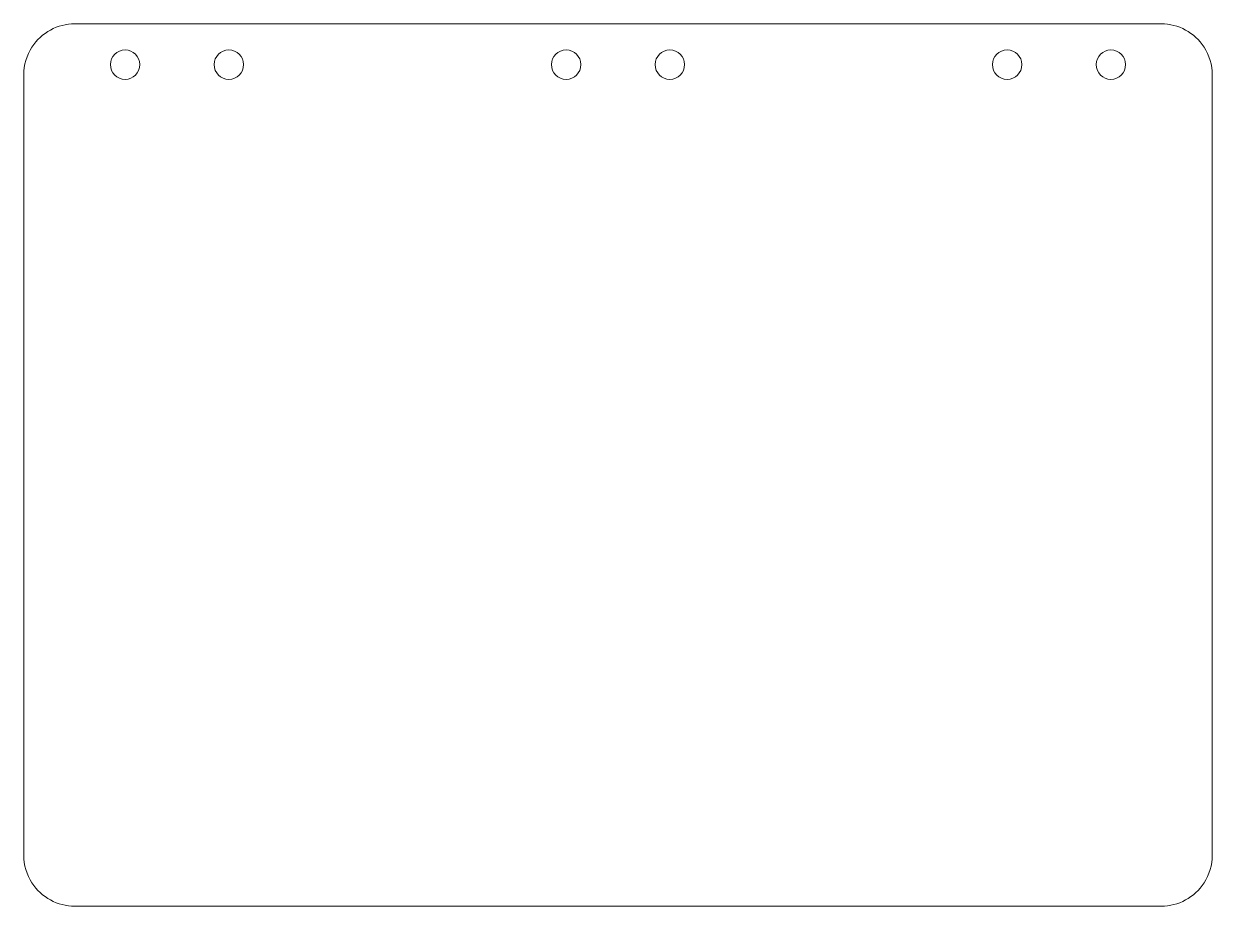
# Model space of a CAD drawing. Extents: x -6 to 285, y 0 to 216.
import ezdxf

# ---------------------------------------------------------------- set-up
doc = ezdxf.new("R2010")
doc.units = 0

msp = doc.modelspace()

# ---------------------------------------------------------------- linework, layer by layer
at = {"color": 7, "lineweight": 20}
for p, q in [((6.741213, 215.949997), (272.658783, 215.949997)), ((-5.752976, 203.449997), (-5.752976, 12.450003)), ((285.152954, 203.449997), (285.152954, 12.450003)), ((6.741213, -0.049998), (272.658783, -0.049998))]:
    msp.add_line(p, q, dxfattribs=at)
for centre in [(19.048998, 205.949997), (44.448997, 205.949997), (127, 205.949997), (152.399994, 205.949997), (234.951004, 205.949997), (260.350983, 205.949997)]:
    msp.add_circle(centre, 3.6, dxfattribs=at)
for centre, radius, start, end in [((6.748018, 203.455338), 12.495155, 90.031203, 147.179703), ((272.651947, 203.455353), 12.495156, 32.82022, 89.968713), ((6.732553, 203.44989), 12.485535, 147.120226, 179.999513), ((272.667084, 203.44986), 12.485846, 0.000596, 32.879028), ((6.732886, 12.450132), 12.485846, 180.000596, 212.879023), ((272.667419, 12.450109), 12.485535, 327.120231, 359.99951), ((6.748035, 12.444654), 12.495156, 212.820215, 269.968715), ((272.651978, 12.444662), 12.495155, 270.031205, 327.179701)]:
    msp.add_arc(centre, radius, start, end, dxfattribs=at)

doc.saveas('drawing.dxf')
